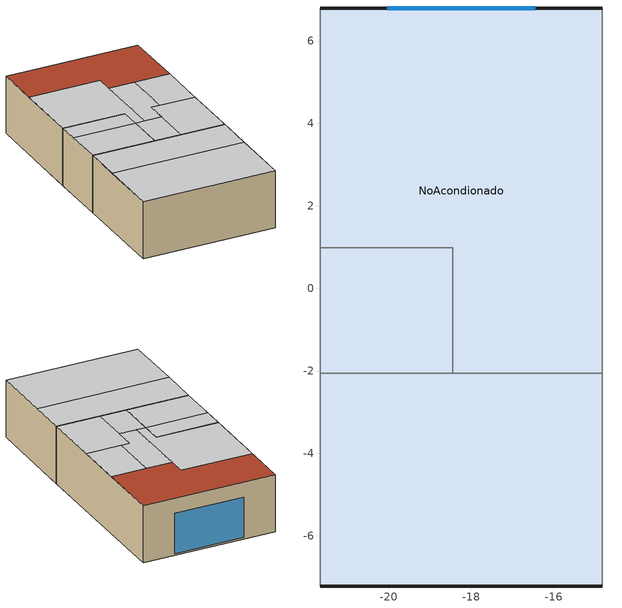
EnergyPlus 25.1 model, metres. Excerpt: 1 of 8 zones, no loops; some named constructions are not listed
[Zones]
NoAcondionado
 floor ground (SL01 2): -21.67,-2.06 -21.67,0.98 -18.44,0.98 -18.44,-2.06 z0; -18.44,-2.06 -18.44,0.98 -21.67,0.98 -21.67,6.8 -14.82,6.8 -14.82,-2.06 z0; -21.67,-7.22 -21.67,-2.06 -18.44,-2.06 -14.82,-2.06 -14.82,-7.22 z0
 wall outside (W02_Fachada 1): -14.82,6.8 -21.67,6.8 / -21.67,-7.22 -14.82,-7.22 z0:3
 wall to NoAcondionado (PI01 1): -18.44,-2.06 -18.44,0.98 -18.44,-2.06 -21.67,-2.06 -18.44,-2.06 -14.82,-2.06 -18.44,-2.06 / -18.44,0.98 -21.67,0.98 -18.44,0.98 z0:3
 wall adiabatic (W03_Medianera): -21.67,6.8 -21.67,0.98 -21.67,-2.06 -21.67,-7.22 / -14.82,-7.22 -14.82,-2.06 -14.82,6.8 z0:3
 window (WI01): -16.45,6.8 -20.03,6.8 z0.1:2.2
 ceiling to PB_Cocina-Salon1-Salon2 (FI01 5): -21.67,-0.08 -18.44,-0.08 -18.44,0.98 -21.67,0.98 z3; -21.67,-2.06 -18.44,-2.06 -18.44,-0.08 -21.67,-0.08 z3; -21.67,0.98 -18.44,0.98 -18.44,-0.08 -17.96,-0.08 -17.96,4.46 -21.67,4.46 z3; -17.07,-2.06 -14.82,-2.06 -14.82,0.98 -17.07,0.98 z3; -18.44,-2.06 -17.07,-2.06 -17.07,-0.08 -18.44,-0.08 z3; -21.67,-4.04 -14.82,-4.04 -14.82,-2.06 -21.67,-2.06 z3; -21.67,-7.22 -14.82,-7.22 -14.82,-4.04 -21.67,-4.04 z3
 ceiling to PB_Aseo-Vestibulo (FI01 5): -17.96,-0.08 -17.07,-0.08 -17.07,0.98 -16.63,0.98 -16.63,3.57 -17.96,3.57 z3; -16.63,0.98 -14.82,0.98 -14.82,3.57 -16.63,3.57 z3
 roof outside (RF01 1): -21.67,4.46 -17.96,4.46 -17.96,3.57 -14.82,3.57 -14.82,6.8 -21.67,6.8 z3
[SizingPeriod:DesignDay] Barometric pressure=94526; Begin environment reset mode=FullResetAtBeginEnvironment; Daily dry bulb temperature range=0; Day of month=21; Day type=WinterDesignDay; Daylight saving time indicator=No; Dry bulb temperature range modifier type=DefaultMultipliers; Month=1; Rain indicator=No; Sky clearness=0; Snow indicator=No; Solar model indicator=ASHRAEClearSky; Wind direction=350
Name | Humidity condition type | Maximum dry bulb temperature | Wetbulb or dewpoint at maximum dry bulb | Wind speed
MADRID Ann Htg 99.6% Condns DB | WetBulb | -4.1 | -4.1 | 0.9
MADRID Ann Htg Wind 99.6% Condns WS=>MCDB | WetBulb | 8.8 | 8.8 | 11
MADRID Ann Hum_n 99.6% Condns DP=>MCDB | DewPoint | 1.9 | -9 | 0.9
[Construction]
FI01 5: Enlucido_de_yeso_1000_d (20mm 0.6), FU_Entrevigado_ceramico (300mm), URSA_TERRA_Sol_T70P_20mm (20mm), Mortero_de_cemento_o_cal (50mm), Gres_cuarzoso_2600_d_280 (20mm 0.6)
[Material] Roughness=Rough; Thermal absorptance=0.9; Visible absorptance=0.6
Name | Conductivity | Density | Solar absorptance | Specific heat | Thickness
Enlucido_de_yeso_1000_d (20mm 0.6) | 0.57 | 1150 | 0.6 | 1000 | 0.02
FU_Entrevigado_ceramico (300mm); Mortero_de_cemento_o_cal (50mm) | 0.846 | 1110 | 0 | 1000 | 0.3
Gres_cuarzoso_2600_d_280 (20mm 0.6) | 2.6 | 2700 | 0.6 | 1000 | 0.02
URSA_TERRA_Sol_T70P_20mm (20mm) | 0.032 | 70 | 0 | 1030 | 0.02
[Schedule:Day:Interval]
Const Vol Rad Clg Hi Air Temp Sch All Days: 24:00, 25, No
Const Vol Rad Clg Hi Wtr Temp Sch All Days: 24:00, 18, No
Const Vol Rad Clg Low Air Temp Sch All Days: 24:00, 24, No
Const Vol Rad Clg Low Wtr Temp Sch All Days; PlantLoop_Cooling_15C; Schedule Day 7: 24:00, 15, No
Const Vol Rad Htg Hi Wtr Temp Sch All Days: 24:00, 50, No
Const Vol Rad Htg Low Air Temp Sch All Days: 24:00, 17, No
Const Vol Rad Htg Low Wtr Temp Sch All Days: 24:00, 30, No
Infiltraciones Day: 24:00, 1, No
Shower Use Schedule Default: 01:00, 0, 02:00, 0, 03:00, 0, 04:00, 0, 05:00, 0, 06:00, 0, 07:00, 0, 08:00, 1, 09:00, 0, 10:00, 0, 11:00, 0, 12:00, 0, 13:00, 0, 14:00, 0, 15:00, 0, 16:00, 0, 17:00, 0, 18:00, 0, 19:00, 0, 20:00, 0, 21:00, 1, 22:00, 0, 23:00, 0, 24:00, 0, No
Bathroom Ambient Moisture Schedule P1 Main Default: 01:00, 0.45, 02:00, 0.45, 03:00, 0.45, 04:00, 0.45, 05:00, 0.48, 06:00, 0.5, 07:00, 0.52, 08:00, 0.52, 09:00, 0.5, 10:00, 0.5, 11:00, 0.5, 12:00, 0.5, 13:00, 0.5, 14:00, 0.5, 15:00, 0.5, 16:00, 0.5, 17:00, 0.5, 18:00, 0.52, 19:00, 0.52, 20:00, 0.52, 21:00, 0.52, 22:00, 0.5, 23:00, 0.45, 24:00, 0.45, No
Bathroom Ambient Moisture Schedule P1 Aseo2 Default: 01:00, 0.2, 02:00, 0.2, 03:00, 0.2, 04:00, 0.2, 04:00, 0.22, 06:00, 0.24, 07:00, 0.26, 08:00, 0.26, 09:00, 0.24, 10:00, 0.24, 11:00, 0.24, 12:00, 0.24, 13:00, 0.24, 14:00, 0.24, 14:00, 0.24, 16:00, 0.24, 17:00, 0.24, 18:00, 0.26, 19:00, 0.26, 20:00, 0.26, 21:00, 0.26, 22:00, 0.24, 23:00, 0.2, 24:00, 0.2, No
Schedule Day 6; Water Heater Setpoint Temperature Default: 24:00, 45, No
Schedule Day 9; VentNat_Closed: 24:00, 0, No
Schedule Day 19: 24:00, 40, No
Schedule Day 21: 24:00, 0.3, No
VentNatVer_21-8: 08:00, 1, 21:00, 0, 24:00, 1, No
Water Heater Ambient Temperature Default: 24:00, 22, No
